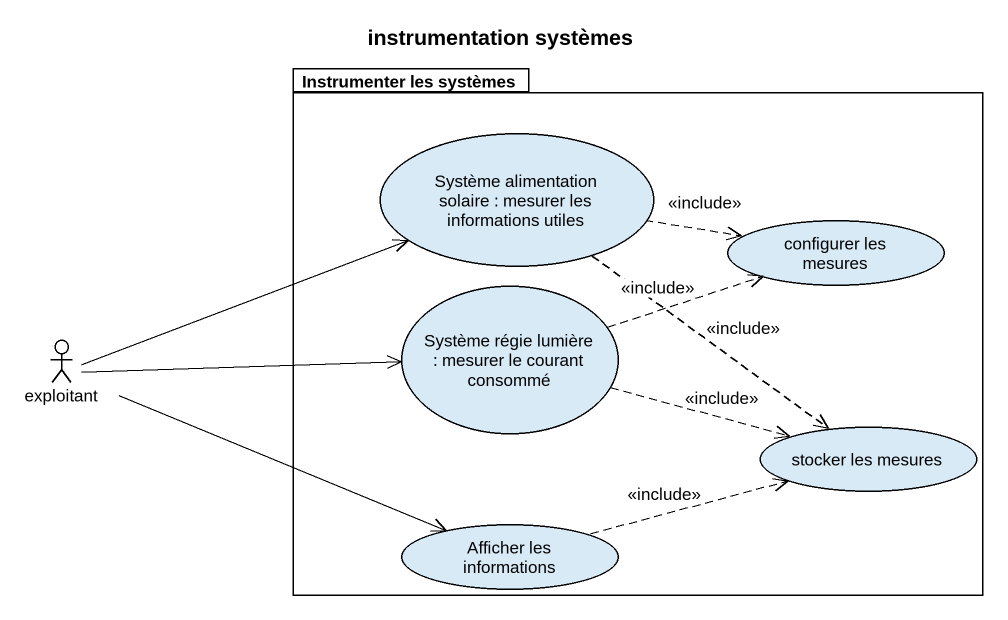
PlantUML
@startuml
title instrumentation systèmes
package "Instrumenter les systèmes" as Instrumenter_les_systèmes {
  usecase "Système alimentation solaire : mesurer les informations utiles" as Système_alimentation
  usecase "configurer les mesures" as configurer_les_mesures
  usecase "Système régie lumière : mesurer le courant consommé" as Système_régie_lumière
  usecase "stocker les mesures" as stocker_les_mesures
  usecase "Afficher les informations" as Afficher_les_informations
}
actor exploitant
Système_alimentation .right.> configurer_les_mesures : <<include>>
Système_alimentation ..> stocker_les_mesures : <<include>>
exploitant -right-> Système_alimentation
exploitant -right-> Système_régie_lumière
exploitant -right-> Afficher_les_informations
Système_régie_lumière .right.> configurer_les_mesures : <<include>>
Système_régie_lumière .right.> stocker_les_mesures : <<include>>
Afficher_les_informations .right.> stocker_les_mesures : <<include>>
@enduml
